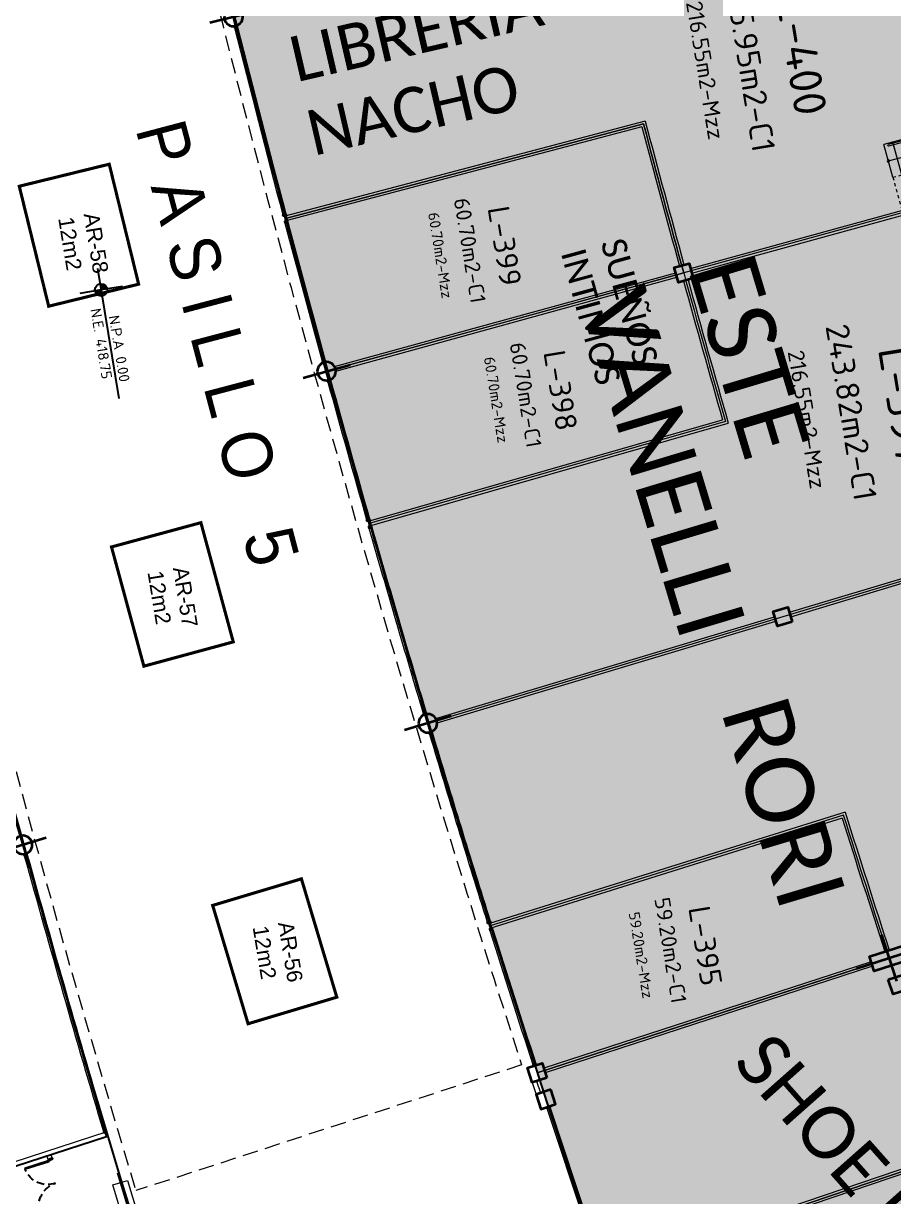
# Model space of a CAD drawing. Header units: metres. Extents: x 2 to 659295185, y -28 to 1124222152.
# Drawn here: x 655475.88 to 655504.06, y 1126339.88 to 1126377.86 of the extents above; entities that cross this region are included whole.
import ezdxf
from ezdxf.enums import TextEntityAlignment as Align

# ---------------------------------------------------------------- set-up
doc = ezdxf.new("R2010")
doc.units = ezdxf.units.M
doc.header["$MEASUREMENT"] = 0
for name, pattern in [('CCSM_C1_CUERPO CK$0$HIDDEN', [0.375, 0.25, -0.125]), ('CCSM_C1_CUERPO NS$0$CONTINUA', [0]), ('CCSM_C1_CUERPO QR$0$CONTINUA', [0]), ('CCSM_C1_CUERPO QR$0$HIDDEN', [0.375, 0.25, -0.125]), ('CONTINUA', [0]), ('DASHDOT', [1, 0.5, -0.25, 0, -0.25]), ('DASHED', [0.75, 0.5, -0.25]), ('HIDDEN', [0.375, 0.25, -0.125])]:
    doc.linetypes.add(name, pattern=pattern)
doc.layers.get('0').update_dxf_attribs({"linetype": 'CONTINUOUS'})
for name, color, linetype in [('CCSM_C1_CUERPO BJ$0$A-LOCAL ID', 7, 'CONTINUOUS'), ('CCSM_C1_CUERPO BJ$0$ID_Nº LOCAL', 7, 'CONTINUOUS'), ('CCSM_C1_CUERPO NS$0$A-FRENTE DE LOCAL', 4, 'CONTINUOUS'), ('CCSM_C1_CUERPO NS$0$A-MARCOS LOCALES', 4, 'CONTINUOUS'), ('CCSM_C1_CUERPO NS$0$A-PARED', 2, 'CCSM_C1_CUERPO NS$0$CONTINUA'), ('CCSM_C1_CUERPO QR$0$A-FRENTE DE LOCAL', 4, 'CONTINUOUS'), ('CCSM_C1_CUERPO QR$0$A-LOCAL ID', 7, 'CONTINUOUS'), ('CCSM_C1_CUERPO QR$0$A-MARCOS LOCALES', 4, 'CONTINUOUS'), ('CCSM_C1_CUERPO QR$0$A-PARED', 2, 'CCSM_C1_CUERPO QR$0$CONTINUA'), ('CCSM_C1_CUERPO QR$0$A-PUERTA', 5, 'CCSM_C1_CUERPO QR$0$CONTINUA'), ('CCSM_C1_CUERPO QR$0$A-TEXTOS NIVELES', 7, 'CONTINUOUS'), ('CCSM_C1_CUERPO QR$0$ID_AREA EXACTA', 7, 'CONTINUOUS'), ('CCSM_C1_CUERPO QR$0$ID_Nº LOCAL', 7, 'CONTINUOUS'), ('CCSM_C1_CUERPO QR$0$ID_RUBRO', 7, 'CONTINUOUS'), ('CCSM_XREF KIOSKOSE$0$Kiosco General', 154, 'CONTINUOUS')]:
    doc.layers.add(name, color=color, linetype=linetype)
doc.layers.add('CCSM_C1_CUERPO NS$0$A-AREAS COMERCIALES', color=151, linetype='CONTINUOUS', plot=False)
doc.layers.add('CCSM_C1_CUERPO QR$0$A-AREAS COMERCIALES', color=151, linetype='CONTINUOUS', plot=False)
for name, color, linetype, lineweight in [('CCSM_XREF ESTRUCTURA15$0$E-CA-COLUMNA', 2, 'CONTINUOUS', 35), ('CCSM_XREF ESTRUCTURA15$0$E-CQ-COLUMNA', 2, 'CONTINUOUS', 35), ('CCSM_XREF ESTRUCTURA15$0$E-CR-COLUMNA', 2, 'CONTINUOUS', 35), ('CCSM_XREF ESTRUCTURA15$0$E-CS-COLUMNA', 2, 'CONTINUOUS', 35), ('LOCALES ASIGNADOS', 41, 'DASHDOT', 0), ('NOMBRES LOCATARIOS', 7, 'CONTINUA', 0), ('XREF ESCALERAS', 252, 'CONTINUOUS', 0)]:
    doc.layers.add(name, color=color, linetype=linetype, lineweight=lineweight)
doc.styles.add('CCSM_C1_CUERPO BJ$0$ROMANS', font='romans__.ttf')
doc.styles.add('CCSM_C1_CUERPO BJ$0$sigo', font='arial.ttf', dxfattribs={"width": 0.9})
doc.styles.add('CCSM_C1_CUERPO QR$0$ROMANS', font='romans__.ttf')
doc.styles.add('CCSM_C1_CUERPO QR$0$Standard', font='txt_____.ttf')
doc.styles.add('CCSM_XREF KIOSKOSE$0$Standard', font='txt')
doc.styles.get("Standard").update_dxf_attribs({"font": 'tahoma.ttf'})

# ---------------------------------------------------------------- blocks, each defined once
blk = doc.blocks.new('CCSM_C1_CUERPO NS$0$MARCO LOCAL-COLUMNA')
for points in [[(-0.05, -0.05), (-0.05, 0), (0.05, 0), (0.05, -0.05)], [(-0.045, -0.045), (-0.045, -0.005), (0.045, -0.005), (0.045, -0.045)]]:
    blk.add_lwpolyline(points, close=True)
blk = doc.blocks.new('CCSM_C1_CUERPO QR$0$MARCO LOCAL-PARED')
for points in [[(655585.328, 1126575.539), (655585.378, 1126575.539), (655585.378, 1126575.439), (655585.328, 1126575.439)], [(655585.333, 1126575.534), (655585.373, 1126575.534), (655585.373, 1126575.444), (655585.333, 1126575.444)], [(655585.393, 1126575.539), (655585.393, 1126575.534), (655585.383, 1126575.534), (655585.383, 1126575.489), (655585.553, 1126575.489), (655585.553, 1126575.534), (655585.543, 1126575.534), (655585.543, 1126575.539), (655585.558, 1126575.539), (655585.558, 1126575.484), (655585.378, 1126575.484), (655585.378, 1126575.539)], [(655585.608, 1126575.539), (655585.558, 1126575.539), (655585.558, 1126575.439), (655585.608, 1126575.439)], [(655585.603, 1126575.534), (655585.563, 1126575.534), (655585.563, 1126575.444), (655585.603, 1126575.444)]]:
    blk.add_lwpolyline(points, close=True)
blk = doc.blocks.new('CCSM_C1_CUERPO QR$0$MARCO LOCAL-COLUMNA')
at = {"layer": 'CCSM_C1_CUERPO QR$0$A-MARCOS LOCALES'}
for points in [[(655585.123, 1126575.588), (655585.173, 1126575.588), (655585.173, 1126575.488), (655585.123, 1126575.488)], [(655585.128, 1126575.583), (655585.168, 1126575.583), (655585.168, 1126575.493), (655585.128, 1126575.493)]]:
    blk.add_lwpolyline(points, close=True, dxfattribs=at)
blk = doc.blocks.new('CCSM_C1_CUERPO QR$0$P. Doble 180.15')
for p, q in [((-1.955, 0.8), (-1.915, 0.8)), ((-1.955, 0.8), (-1.955, 0)), ((-1.915, 0), (-1.915, 0.8)), ((-0.435, 0), (-0.435, 0.8)), ((-0.395, 0.8), (-0.435, 0.8)), ((-0.395, 0.8), (-0.395, 0)), ((-1.985, 0), (-1.96, 0)), ((-1.985, -0.015), (-1.985, 0)), ((-1.96, 0), (-1.96, -0.045)), ((-0.39, 0), (-0.39, -0.045)), ((-0.365, 0), (-0.39, 0)), ((-0.365, -0.015), (-0.365, 0)), ((-2, -0.015), (-1.985, -0.015)), ((-2, -0.015), (-2, -0.135)), ((-2, -0.135), (-1.985, -0.135)), ((-1.985, -0.135), (-1.985, -0.15)), ((-1.985, -0.15), (-1.96, -0.15)), ((-1.95, -0.045), (-1.96, -0.15)), ((-1.96, -0.045), (-1.95, -0.045)), ((-1.955, 0), (-1.915, 0)), ((-0.395, 0), (-0.435, 0)), ((-0.4, -0.045), (-0.39, -0.15)), ((-0.39, -0.045), (-0.4, -0.045)), ((-0.365, -0.15), (-0.39, -0.15)), ((-0.35, -0.015), (-0.365, -0.015)), ((-0.35, -0.135), (-0.365, -0.135)), ((-0.365, -0.135), (-0.365, -0.15)), ((-0.35, -0.015), (-0.35, -0.135))]:
    blk.add_line(p, q)
at = {"color": 8, "linetype": 'CCSM_C1_CUERPO QR$0$HIDDEN'}
for centre, radius, start, end in [((-1.955, 0.031), 0.77, 357.704, 86.9891), ((-0.376, -0.008), 0.81, 94.161, 179.4681)]:
    blk.add_arc(centre, radius, start, end, dxfattribs=at)
blk = doc.blocks.new('CCSM_C1_CUERPO QR$0$nivel para plantas')
h = blk.add_hatch(color=251)
h.paths.add_polyline_path([(0, 0.2, 0.414214), (-0.2, 0), (0, 0)])
h.paths.add_polyline_path([(0.2, 0), (0, 0), (0, -0.2, 0.414214)])
at = {"color": 251}
blk.add_line((-0.7, 0), (3.56, 0), dxfattribs=at)
blk.add_lwpolyline([(0, 0.7), (0, 0), (0, -0.7)], dxfattribs=at)
blk.add_circle((0, 0), 0.2, dxfattribs=at)
at = {"char_height": 0.34, "attachment_point": 1, "style": 'CCSM_C1_CUERPO QR$0$Standard'}
for s, insert, width in [('{\\Fromans|c0;\\C7;N.P.A 0.00}', (0.877, 0.444), 2.70141), ('{\\Fromans|c0;N.E. 418.75}', (0.56, -0.104), 3.02544)]:
    blk.add_mtext(s, dxfattribs=dict(at, insert=insert, width=width))
blk = doc.blocks.new('CCSM_C1_CUERPO QR$0$IDENT LOCAL')
at = {"style": 'CCSM_C1_CUERPO QR$0$ROMANS'}
for tag, height, p in [('NºLOCAL', 0.7, (0.038, 1.827)), ('AREA-EXACTA', 0.5, (0, 0.85)), ('RUBRO', 0.35, (0, 0)), ('USO', 0.35, (0, -0.85))]:
    blk.add_attdef(tag, text='', height=height, dxfattribs=at).set_placement(p, align=Align.BOTTOM_CENTER)
blk = doc.blocks.new('CCSM_XREF ESTRUCTURA15$0$CCSM_COLUMNA REC')
at = {"layer": 'CCSM_XREF ESTRUCTURA15$0$E-CA-COLUMNA'}
blk.add_lwpolyline([(-0.25, -0.25), (0.25, -0.25), (0.25, 0.25), (-0.25, 0.25)], close=True, dxfattribs=at)
blk = doc.blocks.new('CCSM_XREF ESTRUCTURA15$0$CCSM_COLUM REDONDA')
at = {"color": 5}
for p, q in [((0, 0.774), (0, -0.774)), ((-0.789, 0), (0.789, 0))]:
    blk.add_line(p, q, dxfattribs=at)
blk.add_circle((0, 0), 0.3)
blk = doc.blocks.new('CCSM_XREF ESTRUCTURA15$0$COLUM REC 120x50 mid')
at = {"color": 5}
for p, q in [((0, 1.124), (0, -1.124)), ((-0.789, 0), (0.789, 0))]:
    blk.add_line(p, q, dxfattribs=at)
at = {"color": 2}
blk.add_lwpolyline([(-0.25, 0.6), (-0.25, -0.6), (0.25, -0.6), (0.25, 0.6)], close=True, dxfattribs=at)
blk = doc.blocks.new('CCSM_C1_CUERPO BJ$0$IDENT LOCAL')
at = {"style": 'CCSM_C1_CUERPO BJ$0$ROMANS'}
for tag, height, p in [('AREA-EXACTA', 0.5, (0.587, 0.096)), ('NºLOCAL', 0.7, (1.17, 0.119)), ('RUBRO', 0.35, (0, 0)), ('USO', 0.35, (-0.587, -0.096))]:
    blk.add_attdef(tag, text='', height=height, rotation=279.3085, dxfattribs=at).set_placement(p, align=Align.BOTTOM_CENTER)
blk = doc.blocks.new('stairs')
at = {"layer": 'XREF ESCALERAS'}
for p, q in [((655586.147, 1126406.541), (655586.147, 1126404.035)), ((655586.147, 1126406.541), (655588.347, 1126406.541)), ((655586.147, 1126406.541), (655586.147, 1126404.035)), ((655586.147, 1126406.541), (655588.347, 1126406.541)), ((655586.187, 1126406.501), (655586.147, 1126406.541)), ((655586.187, 1126406.501), (655588.307, 1126406.501)), ((655586.187, 1126406.501), (655586.187, 1126404.035)), ((655586.237, 1126406.541), (655588.257, 1126406.541)), ((655586.237, 1126406.451), (655588.257, 1126406.451)), ((655586.237, 1126406.451), (655586.237, 1126404.057)), ((655587.247, 1126405.441), (655586.237, 1126406.451)), ((655587.247, 1126405.441), (655587.247, 1126406.541)), ((655587.247, 1126405.441), (655587.247, 1126406.541)), ((655587.247, 1126405.441), (655588.257, 1126406.451)), ((655588.257, 1126406.451), (655588.257, 1126402.274)), ((655588.307, 1126406.501), (655588.347, 1126406.541)), ((655588.307, 1126406.501), (655588.307, 1126402.275)), ((655588.347, 1126406.541), (655588.347, 1126402.141)), ((655588.347, 1126406.541), (655588.347, 1126402.141)), ((655587.797, 1126402.141), (655587.797, 1126405.991)), ((655586.147, 1126405.441), (655586.187, 1126405.441)), ((655586.147, 1126405.441), (655588.347, 1126405.441)), ((655586.237, 1126405.441), (655588.257, 1126405.441)), ((655587.247, 1126404.376), (655587.247, 1126405.441)), ((655587.247, 1126404.376), (655587.247, 1126405.441)), ((655588.307, 1126405.441), (655588.347, 1126405.441)), ((655586.187, 1126405.141), (655586.147, 1126405.141)), ((655587.247, 1126405.141), (655586.147, 1126405.141)), ((655586.187, 1126404.841), (655586.147, 1126404.841)), ((655587.247, 1126404.841), (655586.147, 1126404.841)), ((655587.247, 1126405.141), (655586.237, 1126405.141)), ((655587.247, 1126404.841), (655586.237, 1126404.841)), ((655587.247, 1126405.141), (655588.257, 1126405.141)), ((655587.247, 1126405.141), (655588.347, 1126405.141)), ((655587.247, 1126404.841), (655588.257, 1126404.841)), ((655587.247, 1126404.841), (655588.347, 1126404.841)), ((655588.307, 1126405.141), (655588.347, 1126405.141)), ((655588.307, 1126404.841), (655588.347, 1126404.841)), ((655586.187, 1126404.541), (655586.147, 1126404.541)), ((655587.247, 1126404.541), (655586.147, 1126404.541)), ((655587.247, 1126404.541), (655586.237, 1126404.541)), ((655587.247, 1126404.541), (655588.257, 1126404.541)), ((655587.247, 1126404.541), (655588.347, 1126404.541)), ((655588.307, 1126404.541), (655588.347, 1126404.541)), ((655586.187, 1126404.241), (655586.147, 1126404.241)), ((655587.247, 1126404.241), (655586.147, 1126404.241)), ((655587.247, 1126404.241), (655586.237, 1126404.241)), ((655587.247, 1126404.241), (655588.257, 1126404.241)), ((655587.247, 1126404.241), (655588.347, 1126404.241)), ((655588.307, 1126404.241), (655588.347, 1126404.241)), ((655587.247, 1126403.941), (655588.257, 1126403.941)), ((655587.247, 1126403.941), (655588.347, 1126403.941)), ((655588.307, 1126403.941), (655588.347, 1126403.941)), ((655587.247, 1126403.641), (655588.257, 1126403.641)), ((655587.247, 1126403.641), (655588.347, 1126403.641)), ((655587.247, 1126403.341), (655588.257, 1126403.341)), ((655587.247, 1126403.341), (655588.347, 1126403.341)), ((655588.307, 1126403.641), (655588.347, 1126403.641)), ((655588.307, 1126403.341), (655588.347, 1126403.341)), ((655587.247, 1126403.041), (655588.257, 1126403.041)), ((655587.247, 1126403.041), (655588.347, 1126403.041)), ((655588.307, 1126403.041), (655588.347, 1126403.041)), ((655587.247, 1126402.741), (655588.257, 1126402.741)), ((655587.247, 1126402.741), (655588.347, 1126402.741)), ((655588.307, 1126402.741), (655588.347, 1126402.741)), ((655587.247, 1126402.441), (655588.257, 1126402.441)), ((655587.247, 1126402.441), (655588.347, 1126402.441)), ((655588.307, 1126402.441), (655588.347, 1126402.441)), ((655587.247, 1126402.141), (655588.347, 1126402.141)), ((655587.247, 1126402.141), (655588.347, 1126402.141))]:
    blk.add_line(p, q, dxfattribs=at)
at = {"layer": 'XREF ESCALERAS', "linetype": 'CCSM_C1_CUERPO CK$0$HIDDEN', "ltscale": 0.02}
for p, q in [((655587.247, 1126402.141), (655587.247, 1126404.376)), ((655587.247, 1126402.141), (655587.247, 1126404.376)), ((655586.147, 1126404.035), (655586.147, 1126404.032)), ((655586.187, 1126403.941), (655586.147, 1126403.941)), ((655586.187, 1126404.035), (655586.187, 1126404.043)), ((655586.187, 1126403.641), (655586.147, 1126403.641)), ((655586.187, 1126403.341), (655586.147, 1126403.341)), ((655586.187, 1126403.041), (655586.147, 1126403.041)), ((655586.187, 1126402.741), (655586.147, 1126402.741)), ((655586.187, 1126402.441), (655586.147, 1126402.441))]:
    blk.add_line(p, q, dxfattribs=at)
at = {"layer": 'XREF ESCALERAS', "linetype": 'HIDDEN', "ltscale": 0.02}
for p, q in [((655586.147, 1126404.035), (655586.147, 1126402.141)), ((655587.247, 1126403.941), (655586.147, 1126403.941)), ((655587.247, 1126403.641), (655586.147, 1126403.641)), ((655587.247, 1126403.341), (655586.147, 1126403.341)), ((655587.247, 1126403.041), (655586.147, 1126403.041)), ((655587.247, 1126402.741), (655586.147, 1126402.741)), ((655587.247, 1126402.441), (655586.147, 1126402.441)), ((655587.247, 1126402.141), (655586.147, 1126402.141)), ((655587.247, 1126402.141), (655586.147, 1126402.141))]:
    blk.add_line(p, q, dxfattribs=at)
at = {"layer": 'XREF ESCALERAS', "linetype": 'CCSM_C1_CUERPO CK$0$HIDDEN', "ltscale": 0.02}
blk.add_lwpolyline([(655587.797, 1126405.991), (655586.697, 1126405.991), (655586.697, 1126404.541), (655586.585, 1126404.861), (655586.697, 1126404.862)], dxfattribs=at)
at = {"layer": 'XREF ESCALERAS'}
blk.add_lwpolyline([(655585.973, 1126403.983), (655586.636, 1126404.168), (655586.594, 1126404.565), (655586.802, 1126403.885), (655586.771, 1126404.266), (655587.451, 1126404.424)], dxfattribs=at)
blk.add_circle((655587.797, 1126402.141), 0.0379, dxfattribs=at)
blk.add_circle((655587.797, 1126402.141), 0.0379, dxfattribs=at)
blk.add_arc((655588.282, 1126402.276), 0.0251, 184.3725, 356.1588, dxfattribs=at)

msp = doc.modelspace()

# ---------------------------------------------------------------- hatches: boundary and pattern name
at = {"layer": 'LOCALES ASIGNADOS'}
h = msp.add_hatch(color=256, dxfattribs=at)
edge = h.paths.add_edge_path()
edge.add_arc((219491.1056, 1054914.3756), 441878.9229, 9.308049718, 9.309563548, ccw=False)
edge.add_line((655551.8097, 1126384.9626), (655564.5398, 1126387.0492))
edge.add_line((655564.5398, 1126387.0492), (655562.5867, 1126398.9652))
edge.add_line((655562.5867, 1126398.9652), (655552.3922, 1126397.2942))
edge.add_line((655552.3922, 1126397.2942), (655552.4569, 1126396.8995))
edge.add_line((655552.4569, 1126396.8995), (655549.9212, 1126396.4839))
h = msp.add_hatch(color=256, dxfattribs=at)
edge = h.paths.add_edge_path()
edge.add_line((655527.1552, 1126387.0016), (655538.9973, 1126388.9427))
edge.add_arc((823018.0965, 1153841.5836), 169714.1602, 189.306932041, 189.308957667, ccw=False)
edge.add_line((655538.0268, 1126394.8637), (655526.1848, 1126392.9226))
edge.add_line((655526.1848, 1126392.9226), (655527.1552, 1126387.0016))
h.paths.add_polyline_path([(655539.9677, 1126383.0216), (655538.9972, 1126388.9427), (655527.1552, 1126387.0017), (655528.1257, 1126381.0806)])
h = msp.add_hatch(color=256, dxfattribs=at)
edge = h.paths.add_edge_path()
edge.add_arc((655481.1315, 1126537.9211), 138.2163, 279.237676, 279.85586)
edge.add_arc((655815.3971, 1126464.8738), 316.9575, 191.48857, 193.691418)
edge.add_line((655507.446, 1126389.8523), (655506.9803, 1126389.7749))
edge.add_arc((600927.7925, 1112815.7426), 56241.818, 13.96075988, 13.96630512, ccw=False)
edge.add_line((655508.2938, 1126384.4925), (655494.318, 1126380.9926))
edge.add_arc((656011.9917, 1126509.8815), 533.4776, 191.492887, 193.981067, ccw=False)
edge.add_line((655489.2106, 1126403.588), (655489.1316, 1126403.9802))
edge.add_arc((655980.1927, 1126502.7037), 500.8866, 190.971676, 191.367292, ccw=False)
edge.add_arc((655377.7238, 1127600.5741), 1198.3285, 275.3022835, 275.9478233)
edge.add_arc((656222.8785, 1126547.3134), 734.1851, 190.8829758, 191.4556543)
h = msp.add_hatch(color=256, dxfattribs=at)
h.dxf.hatch_style = 1
h.paths.add_polyline_path([(655482.6787, 1126378.0765), (655483.4518, 1126375.0282), (655484.3545, 1126371.5464), (655495.9607, 1126374.6131), (655497.2598, 1126369.7881), (655511.1368, 1126373.6075), (655509.8975, 1126378.0929), (655508.2991, 1126384.4939)])
h = msp.add_hatch(color=256, dxfattribs=at)
edge = h.paths.add_edge_path()
edge.add_line((655495.9579, 1126374.6123), (655497.2598, 1126369.7881))
edge.add_line((655497.2598, 1126369.7881), (655491.4781, 1126368.1969))
edge.add_line((655491.4781, 1126368.1969), (655485.6932, 1126366.6047))
edge.add_arc((655979.6413, 1126502.55), 512.3142, 194.815487, 195.388072, ccw=False)
edge.add_line((655484.3593, 1126371.5477), (655495.9579, 1126374.6123))
h = msp.add_hatch(color=256, dxfattribs=at)
edge = h.paths.add_edge_path()
edge.add_arc((656019.6077, 1126511.4348), 526.8301, 195.166032, 196.389282)
edge.add_line((655514.1844, 1126362.7833), (655488.9728, 1126355.2059))
edge.add_line((655488.9728, 1126355.2059), (655487.1451, 1126361.6169))
edge.add_line((655487.1451, 1126361.6169), (655498.6164, 1126364.979))
edge.add_arc((655979.8826, 1126502.6184), 500.5614, 195.388278, 195.960228, ccw=False)
edge.add_line((655497.2665, 1126369.79), (655511.1261, 1126373.607))
h = msp.add_hatch(color=256, dxfattribs=at)
edge = h.paths.add_edge_path()
edge.add_arc((655979.8826, 1126502.6184), 500.5614, 195.388278, 195.960228)
edge.add_line((655498.6164, 1126364.979), (655487.1451, 1126361.6169))
edge.add_line((655487.1451, 1126361.6169), (655485.6932, 1126366.6047))
edge.add_line((655485.6932, 1126366.6047), (655497.2665, 1126369.79))
h = msp.add_hatch(color=256, dxfattribs=at)
edge = h.paths.add_edge_path()
edge.add_arc((656085.0228, 1126539.0513), 597.46, 197.1606914, 198.2398084)
edge.add_line((655517.5822, 1126352.0493), (655503.9326, 1126347.6042))
edge.add_arc((655813.3854, 1126449.9226), 325.9296, 197.441846, 198.296107, ccw=False)
edge.add_line((655502.4415, 1126352.2292), (655490.9902, 1126348.6478))
edge.add_arc((655979.6413, 1126502.55), 512.3142, 196.71463, 197.481994, ccw=False)
edge.add_line((655488.9728, 1126355.2059), (655514.161, 1126362.7691))
h = msp.add_hatch(color=256, dxfattribs=at)
edge = h.paths.add_edge_path()
edge.add_arc((656003.5711, 1126510.1562), 537.4236, 197.489048, 198.022111)
edge.add_line((655492.515, 1126343.8859), (655503.9326, 1126347.6042))
edge.add_arc((655813.3854, 1126449.9226), 325.9296, 197.441846, 198.296107, ccw=False)
edge.add_line((655502.4415, 1126352.2292), (655490.9902, 1126348.6478))
h = msp.add_hatch(color=256, dxfattribs=at)
edge = h.paths.add_edge_path()
edge.add_line((655517.5707, 1126352.0456), (655492.515, 1126343.8859))
edge.add_arc((655976.6041, 1126500.7066), 508.8566, 197.949736, 198.823386)
edge.add_arc((655499.3111, 1126326.1582), 11.2401, 99.2527, 112.76165, ccw=False)
edge.add_arc((655498.9173, 1126329.4246), 7.9541, 81.16133, 100.23573, ccw=False)
edge.add_line((655500.1395, 1126337.2842), (655500.1094, 1126339.2615))
edge.add_line((655500.1094, 1126339.2615), (655519.6196, 1126345.8747))
edge.add_line((655519.6196, 1126345.8747), (655517.5707, 1126352.0456))
edge = h.paths.add_edge_path()
edge.add_line((655519.6196, 1126345.8747), (655500.1094, 1126339.2615))
edge.add_line((655500.1094, 1126339.2615), (655500.1395, 1126337.2842))
edge.add_arc((655499.3019, 1126331.161), 6.1803, 57.73815, 82.21086, ccw=False)
edge.add_arc((655499.1166, 1126330.8901), 6.5083, 34.40753, 57.63204, ccw=False)
edge.add_line((655504.4862, 1126334.5677), (655521.4663, 1126340.5352))
edge.add_line((655521.4663, 1126340.5352), (655520.4561, 1126343.3553))
edge.add_line((655520.4561, 1126343.3553), (655519.6196, 1126345.8747))

# ---------------------------------------------------------------- linework, layer by layer
msp.add_lwpolyline([(655472.4952, 1126362.9723), (655472.7844, 1126363.0519), (655474.2868, 1126357.1376), (655475.8604, 1126351.2686), (655478.5703, 1126341.8161), (655433.7746, 1126327.2805), (655426.8801, 1126350.4178), (655472.4952, 1126362.9723)])
at = {"color": 43}
for centre, radius, start, end in [((655997.2224, 1126507.114), 530.441, 190.954017, 198.762625), ((655997.2224, 1126507.114), 530.441, 190.954017, 198.762625), ((655909.8035, 1126471.5342), 450.282, 188.447695, 198.880651), ((655909.8035, 1126471.5342), 450.282, 188.447695, 198.880651)]:
    msp.add_arc(centre, radius, start, end, dxfattribs=at)
at = {"layer": 'CCSM_C1_CUERPO NS$0$A-AREAS COMERCIALES', "lineweight": 5}
for points in [[(655511.282, 1126373.6474), (655497.2631, 1126369.789, -0.0023941), (655495.9607, 1126374.6131), (655484.3593, 1126371.5477, -0.0032898), (655482.6784, 1126378.0764), (655508.4406, 1126384.5298), (655510.0545, 1126378.081), (655511.282, 1126373.6474)], [(655514.3734, 1126362.8329), (655513.2774, 1126366.4401), (655511.282, 1126373.6474), (655497.2631, 1126369.789, 0.0023958), (655498.6125, 1126364.9779), (655487.0764, 1126361.6753, 0.0032898), (655488.9728, 1126355.2059), (655514.3734, 1126362.8329)], [(655517.712, 1126352.0901), (655503.9252, 1126347.6018, -0.002429), (655502.4408, 1126352.2361), (655490.9902, 1126348.6478, -0.0033483), (655488.9728, 1126355.2059), (655514.3734, 1126362.8329), (655516.7986, 1126354.8507), (655517.712, 1126352.0901)], [(655517.712, 1126352.0901), (655492.515, 1126343.8859, 0.003812), (655494.9624, 1126336.523, -0.0590123), (655497.5039, 1126337.2521, -0.0834205), (655500.1395, 1126337.2842), (655500.1094, 1126339.2615), (655519.7532, 1126345.9208), (655517.712, 1126352.0901)], [(655519.7532, 1126345.9208), (655500.1094, 1126339.2615), (655500.1395, 1126337.2842, -0.10719), (655502.6008, 1126336.3871, -0.1016843), (655504.4862, 1126334.5677), (655521.5972, 1126340.5812), (655520.6067, 1126343.3411), (655519.7532, 1126345.9208)]]:
    msp.add_lwpolyline(points, format="xyb", dxfattribs=at)
at = {"layer": 'CCSM_C1_CUERPO NS$0$A-FRENTE DE LOCAL', "lineweight": 5}
for p, q in [((655494.4887, 1126337.767), (655492.839, 1126342.7294)), ((655492.9341, 1126342.7604), (655494.5836, 1126337.7985))]:
    msp.add_line(p, q, dxfattribs=at)
at = {"layer": 'CCSM_C1_CUERPO NS$0$A-PARED', "lineweight": 5}
for points in [[(655519.6591, 1126345.9662), (655500.0336, 1126339.315)], [(655519.7063, 1126345.8238), (655500.1853, 1126339.208)]]:
    msp.add_lwpolyline(points, dxfattribs=at)
at = {"layer": 'CCSM_C1_CUERPO NS$0$A-PARED', "linetype": 'Continuous', "lineweight": 5}
for points in [[(655492.3547, 1126343.5708), (655492.4787, 1126343.1905)], [(655492.4973, 1126343.6173), (655492.6213, 1126343.237)]]:
    msp.add_lwpolyline(points, dxfattribs=at)
at = {"layer": 'CCSM_C1_CUERPO QR$0$A-AREAS COMERCIALES', "lineweight": 5}
for points in [[(655495.9607, 1126374.6131, 0.0023941), (655497.2631, 1126369.789), (655491.4781, 1126368.1969), (655485.6932, 1126366.6047, -0.0024984), (655484.3593, 1126371.5477)], [(655497.2631, 1126369.789, 0.0023958), (655498.6125, 1126364.9779), (655487.0764, 1126361.6753, -0.0024984), (655485.6932, 1126366.6047)], [(655433.7748, 1126327.2805, -0.010518), (655426.8801, 1126350.4178), (655462.2403, 1126360.1499, 0.0057818), (655465.6754, 1126348.2104), (655475.8604, 1126351.2686, 0.0053286), (655478.5703, 1126341.8161)], [(655490.9902, 1126348.6478, 0.0024688), (655492.5156, 1126343.8861), (655503.9252, 1126347.6018, -0.0024288), (655502.4408, 1126352.2361)]]:
    msp.add_lwpolyline(points, format="xyb", close=True, dxfattribs=at)
at = {"layer": 'CCSM_C1_CUERPO QR$0$A-FRENTE DE LOCAL', "lineweight": 5}
for centre, radius, start, end in [((655977.2315, 1126501.9419), 509.8791, 194.100335, 194.802943), ((655977.2429, 1126501.9449), 509.7908, 194.10038, 194.802934), ((655977.8554, 1126502.0827), 510.4182, 194.83175, 195.351421), ((655977.8514, 1126502.0817), 510.5141, 194.831757, 195.351387), ((655972.1499, 1126500.4215), 504.5763, 195.420512, 195.946289), ((655972.1501, 1126500.4216), 504.4765, 195.420509, 195.94629), ((655979.3295, 1126502.4636), 511.9407, 195.976626, 196.676236), ((655979.329, 1126502.4635), 512.0402, 195.976619, 196.676234), ((655971.386, 1126499.957), 503.7115, 196.742033, 197.466839), ((655971.5586, 1126500.0095), 503.7919, 196.742094, 197.46664), ((655966.1497, 1126486.7272), 508.7103, 195.483975, 196.529827), ((655966.5261, 1126486.8334), 509.0014, 195.484188, 196.528943), ((655975.7999, 1126501.3117), 508.3285, 197.494721, 198.008747), ((655976.1415, 1126501.4219), 508.5875, 197.494995, 198.00865)]:
    msp.add_arc(centre, radius, start, end, dxfattribs=at)
at = {"layer": 'CCSM_C1_CUERPO QR$0$A-PARED', "lineweight": 5}
for p, q in [((655496.014, 1126374.7047), (655484.3402, 1126371.6202)), ((655495.9074, 1126374.5214), (655484.3785, 1126371.4752)), ((655497.4842, 1126369.9277), (655508.5719, 1126372.9793)), ((655497.524, 1126369.783), (655508.6117, 1126372.8347)), ((655485.9534, 1126366.7541), (655497.0021, 1126369.795)), ((655485.9932, 1126366.6095), (655497.0419, 1126369.6504)), ((655500.6837, 1126358.8006), (655511.6979, 1126362.1078)), ((655500.7269, 1126358.6569), (655511.7411, 1126361.9641)), ((655489.2294, 1126355.3612), (655500.2048, 1126358.6568)), ((655489.2725, 1126355.2176), (655500.248, 1126358.5131)), ((655478.5741, 1126341.9751), (655433.8716, 1126327.4697)), ((655478.617, 1126341.8313), (655437.0938, 1126328.3576))]:
    msp.add_line(p, q, dxfattribs=at)
for points in [[(655487.0558, 1126361.7474), (655498.5198, 1126365.0294)], [(655487.0971, 1126361.6032), (655498.7053, 1126364.9265)], [(655502.4904, 1126352.327), (655490.9674, 1126348.7192)], [(655502.3926, 1126352.1392), (655491.0124, 1126348.5761)], [(655503.3321, 1126347.4875), (655492.7295, 1126344.0346)], [(655503.3786, 1126347.3449), (655492.7759, 1126343.892)], [(655476.6308, 1126341.1868), (655476.6621, 1126341.0907), (655476.8046, 1126341.1374), (655476.7731, 1126341.2337)]]:
    msp.add_lwpolyline(points, dxfattribs=at)
for centre, radius, start, end in [((655974.8369, 1126501.2508), 495.4128, 194.821334, 195.36172), ((655979.5263, 1126502.5047), 500.1169, 194.805591, 195.357907), ((655980.1622, 1126502.8194), 512.8867, 194.821329, 194.838086), ((655982.404, 1126503.3334), 503.2612, 195.419049, 195.951015), ((655979.5228, 1126502.5173), 500.1167, 195.416687, 195.969011), ((655980.2257, 1126502.5885), 512.8867, 195.938453, 195.95521), ((655979.8889, 1126502.6049), 500.6422, 197.490368, 198.009826), ((655992.8032, 1126506.7681), 514.061, 197.483632, 198.006063), ((655980.1928, 1126502.7037), 512.8867, 197.471484, 197.48824), ((655675.3586, 1126400.5693), 205.3227, 196.581327, 196.623197)]:
    msp.add_arc(centre, radius, start, end, dxfattribs=at)
at = {"layer": 'CCSM_XREF ESTRUCTURA15$0$E-CQ-COLUMNA', "color": 254, "lineweight": 5}
msp.add_line((655479.5729, 1126338.4942), (655478.9202, 1126340.6447), dxfattribs=at)
at = {"layer": 'CCSM_XREF ESTRUCTURA15$0$E-CR-COLUMNA', "lineweight": 5}
msp.add_lwpolyline([(655479.1135, 1126339.1088), (655478.7649, 1126340.2571), (655479.2434, 1126340.4023), (655479.5919, 1126339.254)], close=True, dxfattribs=at)
at = {"layer": 'CCSM_XREF KIOSKOSE$0$Kiosco General', "linetype": 'DASHED', "lineweight": 5}
msp.add_lwpolyline([(655492.0108, 1126344.1424), (655479.5167, 1126340.0736, -0.0259636), (655468.0382, 1126386.5167), (655479.6276, 1126389.1365, 0.0227413), (655492.0111, 1126344.1425, -0.0569397)], format="xyb", close=True, dxfattribs=at)
at = {"layer": 'CCSM_XREF KIOSKOSE$0$Kiosco General', "linetype": 'DASHED', "lineweight": 5, "const_width": 0.1}
for points in [[(655476.6924, 1126368.7093), (655475.7398, 1126372.5942), (655478.6535, 1126373.3086), (655479.6061, 1126369.4237)], [(655479.7755, 1126357.0551), (655482.6707, 1126357.8412), (655481.6226, 1126361.7014), (655478.7274, 1126360.9154)], [(655486.0249, 1126346.3375), (655484.8781, 1126350.1696), (655482.0041, 1126349.3095), (655483.1509, 1126345.4774)]]:
    msp.add_lwpolyline(points, close=True, dxfattribs=at)

# ---------------------------------------------------------------- block references
at = {"layer": 'CCSM_C1_CUERPO BJ$0$A-LOCAL ID', "lineweight": 5}
ref = msp.add_blockref('CCSM_C1_CUERPO BJ$0$IDENT LOCAL', (655479.2786, 1126366.7583), dxfattribs=dict(at, xscale=1.250000000081696, yscale=1.250000000081696, zscale=1.250000000081696, rotation=284.7708465554796))
ref.add_attrib('NºLOCAL', 'P A S I L L O   5', dxfattribs={"layer": 'CCSM_C1_CUERPO BJ$0$ID_Nº LOCAL', "height": 1.625, "rotation": 284.77085, "style": 'CCSM_C1_CUERPO BJ$0$sigo', "width": 0.9}).set_placement((655480.9103, 1126367.1886), align=Align.BOTTOM_CENTER)
at = {"layer": 'CCSM_C1_CUERPO NS$0$A-MARCOS LOCALES', "lineweight": 5, "rotation": 18.03843190954971}
msp.add_blockref('CCSM_C1_CUERPO NS$0$MARCO LOCAL-COLUMNA', (655492.8711, 1126342.7924), dxfattribs=at)
at = {"layer": 'CCSM_C1_CUERPO QR$0$A-LOCAL ID', "lineweight": 5}
ref = msp.add_blockref('CCSM_C1_CUERPO QR$0$IDENT LOCAL', (655497.5442, 1126376.2811), dxfattribs=dict(at, xscale=1.500000000060172, yscale=1.500000000060172, zscale=1.500000000060172, rotation=279.3084512352483))
ref.add_attrib('RUBRO', '216.55m2-Mzz', dxfattribs={"layer": 'CCSM_C1_CUERPO QR$0$ID_RUBRO', "height": 0.525, "rotation": 279.30845, "style": 'CCSM_C1_CUERPO QR$0$ROMANS'}).set_placement((655497.5442, 1126376.2811), align=Align.BOTTOM_CENTER)
ref.add_attrib('NºLOCAL', 'L-400', dxfattribs={"layer": 'CCSM_C1_CUERPO QR$0$ID_Nº LOCAL', "height": 1.05, "rotation": 279.30845, "style": 'CCSM_C1_CUERPO QR$0$ROMANS'}).set_placement((655500.2579, 1126376.6687), align=Align.BOTTOM_CENTER)
ref.add_attrib('AREA-EXACTA', '245.95m2-C1', dxfattribs={"layer": 'CCSM_C1_CUERPO QR$0$ID_AREA EXACTA', "height": 0.75, "rotation": 279.30845, "style": 'CCSM_C1_CUERPO QR$0$ROMANS'}).set_placement((655498.8024, 1126376.4873), align=Align.BOTTOM_CENTER)
ref = msp.add_blockref('CCSM_C1_CUERPO QR$0$IDENT LOCAL', (655489.1003, 1126370.3106), dxfattribs=dict(at, rotation=279.3084512337735))
ref.add_attrib('RUBRO', '60.70m2-Mzz', dxfattribs={"layer": 'CCSM_C1_CUERPO QR$0$ID_RUBRO', "height": 0.35, "rotation": 279.30845, "style": 'CCSM_C1_CUERPO QR$0$ROMANS'}).set_placement((655489.1003, 1126370.3106), align=Align.BOTTOM_CENTER)
ref.add_attrib('NºLOCAL', 'L-399', dxfattribs={"layer": '0', "height": 0.7, "rotation": 279.30845, "style": 'CCSM_C1_CUERPO QR$0$ROMANS'}).set_placement((655490.9095, 1126370.569), align=Align.BOTTOM_CENTER)
ref.add_attrib('AREA-EXACTA', '60.70m2-C1', dxfattribs={"layer": 'CCSM_C1_CUERPO QR$0$ID_AREA EXACTA', "height": 0.5, "rotation": 279.30845, "style": 'CCSM_C1_CUERPO QR$0$ROMANS'}).set_placement((655489.9391, 1126370.4481), align=Align.BOTTOM_CENTER)
ref = msp.add_blockref('CCSM_C1_CUERPO QR$0$IDENT LOCAL', (655500.8391, 1126364.9722), dxfattribs=dict(at, xscale=1.500000000060172, yscale=1.500000000060172, zscale=1.500000000060172, rotation=279.3084512352483))
ref.add_attrib('RUBRO', '216.55m2-Mzz', dxfattribs={"layer": 'CCSM_C1_CUERPO QR$0$ID_RUBRO', "height": 0.525, "rotation": 279.30845, "style": 'CCSM_C1_CUERPO QR$0$ROMANS'}).set_placement((655500.8391, 1126364.9722), align=Align.BOTTOM_CENTER)
ref.add_attrib('NºLOCAL', 'L-397', dxfattribs={"layer": 'CCSM_C1_CUERPO QR$0$ID_Nº LOCAL', "height": 1.05, "rotation": 279.30845, "style": 'CCSM_C1_CUERPO QR$0$ROMANS'}).set_placement((655503.5529, 1126365.3598), align=Align.BOTTOM_CENTER)
ref.add_attrib('AREA-EXACTA', '243.82m2-C1', dxfattribs={"layer": 'CCSM_C1_CUERPO QR$0$ID_AREA EXACTA', "height": 0.75, "rotation": 279.30845, "style": 'CCSM_C1_CUERPO QR$0$ROMANS'}).set_placement((655502.0974, 1126365.1785), align=Align.BOTTOM_CENTER)
ref = msp.add_blockref('CCSM_C1_CUERPO QR$0$IDENT LOCAL', (655490.91, 1126365.6344), dxfattribs=dict(at, rotation=279.3084512337735))
ref.add_attrib('RUBRO', '60.70m2-Mzz', dxfattribs={"layer": 'CCSM_C1_CUERPO QR$0$ID_RUBRO', "height": 0.35, "rotation": 279.30845, "style": 'CCSM_C1_CUERPO QR$0$ROMANS'}).set_placement((655490.91, 1126365.6344), align=Align.BOTTOM_CENTER)
ref.add_attrib('NºLOCAL', 'L-398', dxfattribs={"layer": '0', "height": 0.7, "rotation": 279.30845, "style": 'CCSM_C1_CUERPO QR$0$ROMANS'}).set_placement((655492.7192, 1126365.8928), align=Align.BOTTOM_CENTER)
ref.add_attrib('AREA-EXACTA', '60.70m2-C1', dxfattribs={"layer": 'CCSM_C1_CUERPO QR$0$ID_AREA EXACTA', "height": 0.5, "rotation": 279.30845, "style": 'CCSM_C1_CUERPO QR$0$ROMANS'}).set_placement((655491.7488, 1126365.7719), align=Align.BOTTOM_CENTER)
ref = msp.add_blockref('CCSM_C1_CUERPO QR$0$IDENT LOCAL', (655495.6017, 1126347.6532), dxfattribs=dict(at, rotation=279.3084512337735))
ref.add_attrib('RUBRO', '59.20m2-Mzz', dxfattribs={"layer": 'CCSM_C1_CUERPO QR$0$ID_RUBRO', "height": 0.35, "rotation": 279.30845, "style": 'CCSM_C1_CUERPO QR$0$ROMANS'}).set_placement((655495.6017, 1126347.6532), align=Align.BOTTOM_CENTER)
ref.add_attrib('NºLOCAL', 'L-395', dxfattribs={"layer": 'CCSM_C1_CUERPO QR$0$ID_Nº LOCAL', "height": 0.7, "rotation": 279.30845, "style": 'CCSM_C1_CUERPO QR$0$ROMANS'}).set_placement((655497.4109, 1126347.9116), align=Align.BOTTOM_CENTER)
ref.add_attrib('AREA-EXACTA', '59.20m2-C1', dxfattribs={"layer": 'CCSM_C1_CUERPO QR$0$ID_AREA EXACTA', "height": 0.5, "rotation": 279.30845, "style": 'CCSM_C1_CUERPO QR$0$ROMANS'}).set_placement((655496.4405, 1126347.7907), align=Align.BOTTOM_CENTER)
at = {"layer": 'CCSM_C1_CUERPO QR$0$A-MARCOS LOCALES', "lineweight": 5, "xscale": -1}
for name, p, rotation in [('CCSM_C1_CUERPO QR$0$MARCO LOCAL-COLUMNA', (1591074.0535, 2033920.1875), 103.9318413472254), ('CCSM_C1_CUERPO QR$0$MARCO LOCAL-PARED', (-265838.0823, 204346.821), 284.8255185998838), ('CCSM_C1_CUERPO QR$0$MARCO LOCAL-COLUMNA', (1572213.6761, 2052959.5885), 105.1103207332938), ('CCSM_C1_CUERPO QR$0$MARCO LOCAL-COLUMNA', (1566936.1301, 2058150.9168), 105.4357553916672), ('CCSM_C1_CUERPO QR$0$MARCO LOCAL-PARED', (-247684.219, 186549.8595), 285.9426425792789), ('CCSM_C1_CUERPO QR$0$MARCO LOCAL-COLUMNA', (1546725.5951, 2077492.44), 106.6658772418421), ('CCSM_C1_CUERPO QR$0$MARCO LOCAL-COLUMNA', (1545148.2578, 2078967.5405), 106.7608324643206), ('CCSM_C1_CUERPO QR$0$MARCO LOCAL-COLUMNA', (1566872.8086, 2058187.8962), 105.4390441956978), ('CCSM_C1_CUERPO QR$0$MARCO LOCAL-PARED', (-222073.1064, 162582.1329), 287.4840511119506), ('CCSM_C1_CUERPO QR$0$MARCO LOCAL-COLUMNA', (1523690.5561, 2098556.235), 108.0384319032075), ('CCSM_C1_CUERPO QR$0$MARCO LOCAL-COLUMNA', (1524709.3301, 2097630.8827), 107.9775433325486)]:
    msp.add_blockref(name, p, dxfattribs=dict(at, rotation=rotation))
at = {"layer": 'CCSM_C1_CUERPO QR$0$A-PUERTA', "lineweight": 5, "xscale": -1, "rotation": 107.8929317831556}
msp.add_blockref('CCSM_C1_CUERPO QR$0$P. Doble 180.15', (655477.282, 1126339.1895), dxfattribs=at)
at = {"layer": 'CCSM_C1_CUERPO QR$0$A-TEXTOS NIVELES', "lineweight": 5, "rotation": 279.3084512052866}
msp.add_blockref('CCSM_C1_CUERPO QR$0$nivel para plantas', (655478.3894, 1126369.2367), dxfattribs=at)
at = {"layer": 'CCSM_XREF ESTRUCTURA15$0$E-CR-COLUMNA', "lineweight": 5, "xscale": -1}
for name, p, rotation in [('CCSM_XREF ESTRUCTURA15$0$CCSM_COLUM REDONDA', (655482.6782, 1126378.0764), 14.06320074946454), ('CCSM_XREF ESTRUCTURA15$0$CCSM_COLUMNA REC', (655497.2631, 1126369.7891), 15.38827754833545), ('CCSM_XREF ESTRUCTURA15$0$CCSM_COLUM REDONDA', (655485.6932, 1126366.6047), 195.3882776033233), ('CCSM_XREF ESTRUCTURA15$0$CCSM_COLUMNA REC', (655500.4658, 1126358.6569), 16.71335442082658), ('CCSM_XREF ESTRUCTURA15$0$CCSM_COLUM REDONDA', (655488.9728, 1126355.2059), 16.71335437866007), ('CCSM_XREF ESTRUCTURA15$0$CCSM_COLUM REDONDA', (655475.8604, 1126351.2686), 16.71335437866007), ('CCSM_XREF ESTRUCTURA15$0$COLUM REC 120x50 mid', (655503.9259, 1126347.6019), 288.0384391909358), ('CCSM_XREF ESTRUCTURA15$0$CCSM_COLUMNA REC', (655492.515, 1126343.8859), 18.03843189479979)]:
    msp.add_blockref(name, p, dxfattribs=dict(at, rotation=rotation))
at = {"layer": 'CCSM_XREF ESTRUCTURA15$0$E-CS-COLUMNA', "lineweight": 5, "xscale": -1, "rotation": 198.0384318526153}
msp.add_blockref('CCSM_XREF ESTRUCTURA15$0$CCSM_COLUMNA REC', (655504.204, 1126346.7461), dxfattribs=at)
at = {"layer": 'CCSM_XREF ESTRUCTURA15$0$E-CS-COLUMNA', "lineweight": 5, "rotation": 198.0384318378654}
msp.add_blockref('CCSM_XREF ESTRUCTURA15$0$CCSM_COLUMNA REC', (655492.7938, 1126343.0302), dxfattribs=at)
at = {"layer": 'XREF ESCALERAS', "xscale": -1, "rotation": 285.2457835115268}
msp.add_blockref('stairs', (-258862.9082, 197658.9821), dxfattribs=at)

# ---------------------------------------------------------------- texts
at = {"layer": 'CCSM_XREF KIOSKOSE$0$Kiosco General', "lineweight": 5, "char_height": 0.2, "attachment_point": 1, "rotation": 279.308, "style": 'CCSM_XREF KIOSKOSE$0$Standard'}
for s, insert in [('\\pt2.6;{\\fArial|b0|i0|c0|p34;\\H2.5x;AR-58\\P12m2}', (655478.3155, 1126371.7735)), ('\\pt2.6;{\\fArial|b0|i0|c0|p34;\\H2.5x;AR-57\\P12m2}', (655481.2074, 1126360.3129)), ('\\pt2.6;{\\fArial|b0|i0|c0|p34;\\H2.5x;AR-56\\P12m2}', (655484.6127, 1126348.823))]:
    msp.add_mtext_dynamic_manual_height_columns(s, width=7.561207, gutter_width=1, heights=[0], dxfattribs=dict(at, insert=insert))
at = {"layer": 'NOMBRES LOCATARIOS'}
for s, width, insert, char_height, attachment_point, rotation in [('{\\fCalibri|b0|i0|c0|p34;\\C7;LIBRERIA NACHO}', 12.716055, (655484.3822, 1126377.3917, 618.2444), 1.469683, 1, 12.98819), ('{\\fCalibri|b0|i0|c0|p34;\\C7;SUEÑOS\\P INTIMOS }', 12.716055, (655495.8931, 1126368.9643, 420.665), 0.8, 2, 285.30161), ('{\\fCalibri|b0|i0|c0|p34;\\C7;ESTE VANELLI}', 3.970139, (655499.4937, 1126370.5558, 841.33), 2.2, 1, 286.72294), ('{\\fCalibri|b0|i0|c0|p34;\\C7;RORI}', 3.970139, (655500.5706, 1126356.2392, 420.665), 2.2, 1, 286.72294)]:
    msp.add_mtext_dynamic_manual_height_columns(s, width=width, gutter_width=25, heights=[0], dxfattribs=dict(at, insert=insert, char_height=char_height, attachment_point=attachment_point, rotation=rotation))
at = {"layer": 'NOMBRES LOCATARIOS', "insert": (655500.0993, 1126345.3233), "char_height": 1.7, "width": 11.978855, "attachment_point": 1, "rotation": 311.51174}
msp.add_mtext('{\\fCalibri|b0|i0|c0|p34;SHOE BOX}', dxfattribs=at)

doc.saveas('drawing.dxf')
